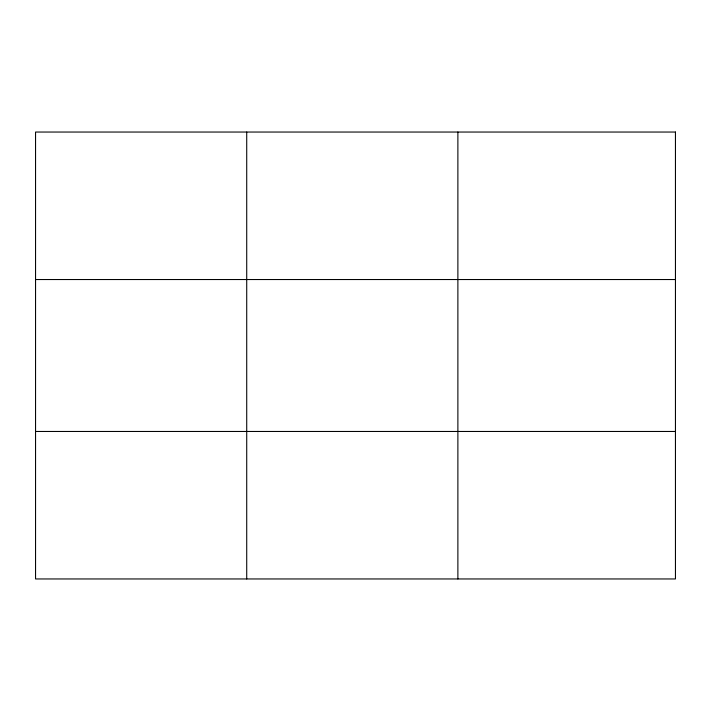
<?xml version="1.0" encoding="UTF-8"?>
<svg xmlns="http://www.w3.org/2000/svg" width="711" height="711" viewBox="0 0 711 711"><rect width="100%" height="100%" fill="white"/><g stroke="black" fill="none" stroke-linecap="round" stroke-linejoin="round"><path stroke-width="1.07" d="M246.717 578.958L246.717 132.042M457.884 578.958L457.884 132.042M35.55 279.53L675.45 279.53M35.55 431.47L675.45 431.47M675.45 132.042L675.45 578.958L35.55 578.958L35.55 132.042L675.45 132.042"/></g></svg>
